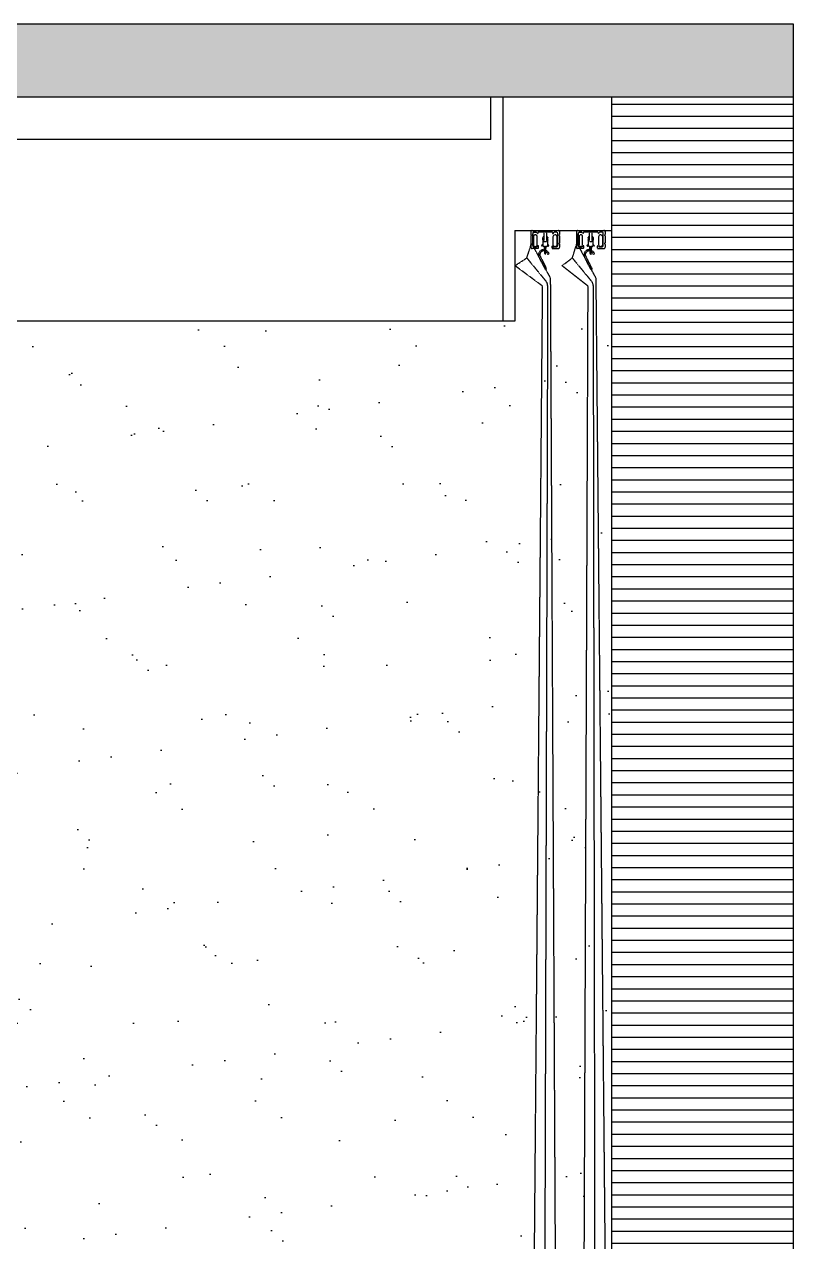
# Model space of a CAD drawing. Header units: millimetres. Extents: x 84840 to 206424, y -288515 to -124389.
# Drawn here: x 143693 to 144963, y -179697 to -177689 of the extents above; entities that cross this region are included whole.
import ezdxf

# ---------------------------------------------------------------- set-up
doc = ezdxf.new("R2010")
doc.units = ezdxf.units.MM
doc.linetypes.add('DASH', pattern=[0.35, 0.25, -0.1])
doc.layers.add('EL-FURN', color=1, linetype='Continuous')
doc.layers.add('HAT【填充】', color=250, linetype='Continuous')

# ---------------------------------------------------------------- blocks, each defined once
blk = doc.blocks.new('*U243')
at = {"color": 16, "linetype": 'DASH'}
for p, q in [((-96.8, 0), (-53.4, 0)), ((-21.7, 0), (21.7, 0)), ((-98.8, -2), (-98.8, -6.9)), ((-98.8, -8.9), (-98.8, -21.1)), ((-98.8, -8.9), (-98.8, -21.1)), ((-88.4, -24.5), (-88.4, -9.4)), ((-88.4, -24.5), (-88.4, -9.4)), ((-62.8, -3), (-62.8, -5)), ((-61.8, -24.5), (-61.8, -9.4)), ((-61.8, -24.5), (-61.8, -9.4)), ((-51.4, -2), (-51.4, -6.9)), ((-51.4, -8.9), (-51.4, -21.1)), ((-51.4, -8.9), (-51.4, -21.1)), ((-23.7, -2), (-23.7, -6.9)), ((-23.7, -8.9), (-23.7, -21.1)), ((-23.7, -8.9), (-23.7, -21.1)), ((-13.3, -24.5), (-13.3, -9.4)), ((-13.3, -24.5), (-13.3, -9.4)), ((12.3, -3), (12.3, -5)), ((13.3, -24.5), (13.3, -9.4)), ((13.3, -24.5), (13.3, -9.4)), ((23.7, -2), (23.7, -6.9)), ((23.7, -8.9), (23.7, -21.1)), ((23.7, -8.9), (23.7, -21.1)), ((-98.8, -23.1), (-98.8, -28)), ((-86.4, -30), (-96.8, -30)), ((-86.4, -30), (-86.4, -25.9)), ((-63.8, -30), (-63.8, -25.9)), ((-63.8, -30), (-53.4, -30)), ((-51.4, -23.1), (-51.4, -28)), ((-23.7, -23.1), (-23.7, -28)), ((-11.3, -30), (-21.7, -30)), ((-11.3, -30), (-11.3, -25.9)), ((11.3, -30), (11.3, -25.9)), ((11.3, -30), (21.7, -30)), ((23.7, -23.1), (23.7, -28))]:
    blk.add_line(p, q, dxfattribs=at)
for points in [[(-62.8, -3), (-87.4, -3), (-87.4, -5, -0.289705), (-89.6, -3), (-93.8, -3, 0.414214), (-95.8, -5), (-95.8, -25, 0.414214), (-93.8, -27), (-89.5, -27)], [(-86.4, -25.9, 0.598888), (-87.9, -25.7), (-88.7, -27), (-93.8, -27, -0.414214), (-95.8, -25), (-95.8, -5, -0.414214), (-93.8, -3), (-89.6, -3)], [(-94.4, -9.4, -0.665901), (-88.4, -9.4)], [(-63.8, -25.9, -0.598888), (-62.3, -25.7), (-61.5, -27), (-56.4, -27, 0.414214), (-54.4, -25), (-54.4, -5, 0.414214), (-56.4, -3), (-60.6, -3)], [(-55.8, -9.4, 0.665901), (-61.8, -9.4)], [(12.3, -3), (-12.3, -3), (-12.3, -5, -0.289705), (-14.5, -3), (-18.7, -3, 0.414214), (-20.7, -5), (-20.7, -25, 0.414214), (-18.7, -27), (-14.4, -27)], [(-11.3, -25.9, 0.598888), (-12.8, -25.7), (-13.6, -27), (-18.7, -27, -0.414214), (-20.7, -25), (-20.7, -5, -0.414214), (-18.7, -3), (-14.5, -3)], [(-19.3, -9.4, -0.665901), (-13.3, -9.4)], [(11.3, -25.9, -0.598888), (12.8, -25.7), (13.6, -27), (18.7, -27, 0.414214), (20.7, -25), (20.7, -5, 0.414214), (18.7, -3), (14.5, -3)], [(19.3, -9.4, 0.665901), (13.3, -9.4)]]:
    blk.add_lwpolyline(points, format="xyb", dxfattribs=at)
for points in [[(-94.4, -9.4), (-94.4, -24.5)], [(-79.3, -15.9), (-79.3, -25.6)], [(-77.5, -4.1), (-77.5, -17.3)], [(-73.7, -3), (-76.5, -3)], [(-76.5, -18.4), (-73.7, -18.4)], [(-72.7, -17.3), (-72.7, -4.1)], [(-70.9, -25.6), (-70.9, -25.6), (-70.9, -15.9)], [(-55.8, -9.4), (-55.8, -24.5)], [(-19.3, -9.4), (-19.3, -24.5)], [(-4.2, -15.9), (-4.2, -25.6)], [(-2.4, -4.1), (-2.4, -17.3)], [(1.4, -3), (-1.4, -3)], [(-1.4, -18.4), (1.4, -18.4)], [(2.4, -17.3), (2.4, -4.1)], [(4.2, -25.6), (4.2, -25.6), (4.2, -15.9)], [(19.3, -9.4), (19.3, -24.5)], [(-76.9, -26.3), (-76.9, -30)], [(-76.6, -30.4), (-76.3, -30.4)], [(-76.3, -29.9), (-76.3, -38.2)], [(-74.8, -28.6), (-75.4, -28.6)], [(-74.8, -39.1), (-75.4, -39.1)], [(-73.9, -38.2), (-73.9, -29.5)], [(-73.9, -30.4), (-73.6, -30.4)], [(-73.3, -30), (-73.3, -26.3)], [(-1.8, -26.3), (-1.8, -30)], [(-1.5, -30.4), (-1.2, -30.4)], [(-1.2, -29.9), (-1.2, -38.2)], [(0.3, -28.6), (-0.3, -28.6)], [(0.3, -39.1), (-0.3, -39.1)], [(1.2, -38.2), (1.2, -29.5)], [(1.2, -30.4), (1.5, -30.4)], [(1.8, -30), (1.8, -26.3)]]:
    blk.add_lwpolyline(points, dxfattribs=at)
at = {"color": 16, "linetype": 'DASH', "elevation": 0}
for points in [[(-99.4, -2474.4), (-79.4, -92.1), (-125, -58.3), (-105.5, -45.6), (-97.8, -21.6), (-66.7, -78.7), (-54.8, -2475)], [(-13.7, -2474.4), (-4.3, -92.1), (-47.4, -58.3), (-30.4, -45.6), (-22.7, -21.6), (8.4, -78.7), (30.9, -2475)]]:
    blk.add_lwpolyline(points, dxfattribs=at)
for points in [[(-85.9, -38.1, -0.594748), (-70.9, -34.9), (-68.9, -38.8), (-70.6, -39.7), (-72.5, -36.1, 0.711964), (-84.2, -41.1), (-72.9, -63.6), (-74.7, -64.5), (-86, -42.7, -0.13588)], [(-10.8, -38.1, -0.594748), (4.2, -34.9), (6.2, -38.8), (4.4, -39.7), (2.5, -36.1, 0.711964), (-9.1, -41.1), (2.2, -63.6), (0.3, -64.5), (-10.9, -42.7, -0.13588)]]:
    blk.add_lwpolyline(points, format="xyb", close=True, dxfattribs=at)
for points in [[(-105.5, -45.6), (-74.7, -82.9, -0.2087), (-71.1, -90.9), (-78, -2451.1)], [(-30.4, -45.6), (0.4, -82.9, -0.2087), (4, -90.9), (7.7, -2451.1)]]:
    blk.add_lwpolyline(points, format="xyb", dxfattribs=at)
at = {"color": 16, "linetype": 'DASH'}
for centre, radius, start, end in [((-96.8, -2), 2, 90, 180), ((-53.4, -2), 2, 0, 90), ((-21.7, -2), 2, 90, 180), ((21.7, -2), 2, 0, 90), ((-98.8, -7.9), 0.999, 270, 90), ((-77.5, -12.4), 1.82, 88.7213, 165.1682), ((-83.8, -14), 4.89, 336.0033, 23.9967), ((-76.5, -4), 0.996, 89.9947, 188.2586), ((-76.5, -17.4), 0.996, 171.7414, 270.0053), ((-73.7, -4), 0.996, 351.7414, 90.0053), ((-73.7, -17.4), 0.996, 269.9947, 8.2586), ((-72.6, -12.4), 1.82, 14.8318, 91.2787), ((-72.6, -12.4), 1.82, 14.8318, 91.2787), ((-66.4, -14), 4.89, 156.0033, 203.9967), ((-63.3, -2.3), 2.77, 280.1532, 344.7794), ((-51.4, -7.9), 0.999, 90, 270), ((-23.7, -7.9), 0.999, 270, 90), ((-2.4, -12.4), 1.82, 88.7213, 165.1682), ((-8.7, -14), 4.89, 336.0033, 23.9967), ((-1.4, -4), 0.996, 89.9947, 188.2586), ((-1.4, -17.4), 0.996, 171.7414, 270.0053), ((1.4, -4), 0.996, 351.7414, 90.0053), ((1.4, -17.4), 0.996, 269.9947, 8.2586), ((2.4, -12.4), 1.82, 14.8318, 91.2787), ((2.4, -12.4), 1.82, 14.8318, 91.2787), ((8.7, -14), 4.89, 156.0033, 203.9967), ((11.8, -2.3), 2.77, 280.1532, 344.7794), ((23.7, -7.9), 0.999, 90, 270), ((-98.8, -22.1), 0.999, 270, 90), ((-96.8, -28), 2, 180, 270), ((-91.4, -23.2), 3.25, 202.6807, 337.3195), ((-80.5, -25.2), 0.757, 118.8586, 287.8987), ((-78.9, -28.2), 4.15, 95.3143, 117.5624), ((-78.9, -28.2), 2.65, 98.3391, 119.9384), ((-75.1, -14.5), 11.9, 249.2673, 290.7327), ((-76, -29.7), 0.921, 195.9269, 230.5269), ((-75.2, -29.7), 1.12, 102.4955, 189.3509), ((-75.2, -38), 1.12, 170.6491, 257.5045), ((-75, -29.7), 1.12, 9.3509, 77.5045), ((-75, -38), 1.12, 282.4955, 350.6491), ((-74.2, -29.7), 0.921, 309.4731, 344.0731), ((-71.3, -28.2), 4.15, 62.4376, 84.6857), ((-71.3, -28.2), 2.65, 60.0616, 81.6609), ((-69.7, -25.2), 0.757, 252.1013, 61.1414), ((-58.8, -23.2), 3.25, 202.6805, 337.3193), ((-53.4, -28), 2, 270, 0), ((-51.4, -22.1), 0.999, 90, 270), ((-23.7, -22.1), 0.999, 270, 90), ((-21.7, -28), 2, 180, 270), ((-16.3, -23.2), 3.25, 202.6807, 337.3195), ((-5.4, -25.2), 0.757, 118.8586, 287.8987), ((-3.8, -28.2), 4.15, 95.3143, 117.5624), ((-3.8, -28.2), 2.65, 98.3391, 119.9384), ((0, -14.5), 11.9, 249.2673, 290.7327), ((-0.9, -29.7), 0.921, 195.9269, 230.5269), ((-0.1, -29.7), 1.12, 102.4955, 189.3509), ((-0.1, -38), 1.12, 170.6491, 257.5045), ((0.1, -29.7), 1.12, 9.3509, 77.5045), ((0.1, -38), 1.12, 282.4955, 350.6491), ((0.9, -29.7), 0.921, 309.4731, 344.0731), ((3.8, -28.2), 4.15, 62.4376, 84.6857), ((3.8, -28.2), 2.65, 60.0616, 81.6609), ((5.4, -25.2), 0.757, 252.1013, 61.1414), ((16.3, -23.2), 3.25, 202.6805, 337.3193), ((21.7, -28), 2, 270, 0), ((23.7, -22.1), 0.999, 90, 270)]:
    blk.add_arc(centre, radius, start, end, dxfattribs=at)

msp = doc.modelspace()

# ---------------------------------------------------------------- hatches: boundary and pattern name
h = msp.add_hatch(color=8)
h.paths.add_polyline_path([(139227.6, -177688.5), (139134.4, -177688.5), (134982.7, -177688.5), (134982.7, -177808.5), (139134.4, -177808.5), (139227.6, -177808.5), (139972.7, -177808.5), (139972.7, -178148.5), (140297.7, -178148.5), (140297.7, -177808.5), (144962.7, -177808.5), (144962.7, -177688.5)])
h.paths.add_polyline_path([(144962.7, -180848.5), (144962.7, -180728.5), (139227.6, -180728.5), (134982.7, -180728.5), (134982.7, -180848.5), (139227.6, -180848.5)])
h = msp.add_hatch()
h.set_pattern_fill('AR-SAND', color=250, scale=4, style=0)
h.set_pattern_definition([(37.5, (2106.8, 0), (-6.40013, 195.7653), [0, -154.432, 0, -172.72, 0, -165.1]), (7.5, (2106.8, 0), (179.8093, 286.73004), [0, -83.312, 0, -139.192, 0, -53.34]), (327.5, (1981.83, 0), (316.39695, 0.57487), [0, -50.8, 0, -182.88, 0, -238.76]), (317.5, (1981.83, 0), (305.42258, 89.17173), [0, -25.4, 0, -119.888, 0, -137.16])])
edge = h.paths.add_edge_path()
edge.add_line((144662.7, -178028.5), (144502.7, -178028.5))
edge.add_line((144502.7, -178028.5), (144502.7, -178178.5))
edge.add_line((144502.7, -178178.5), (140297.7, -178178.5))
edge.add_line((140297.7, -178178.5), (140297.7, -180628.5))
edge.add_line((140297.7, -180628.5), (140537.5, -180628.5))
edge.add_line((140537.5, -180628.5), (141131.4, -180628.5))
edge.add_line((141131.4, -180628.5), (141399.9, -180628.5))
edge.add_line((141399.9, -180628.5), (141399.9, -180574.3))
edge.add_line((141399.9, -180574.3), (141353.3, -180574.3))
edge.add_line((141353.3, -180574.3), (141301.5, -180574.3))
edge.add_ellipse((141301.5, -180540), major_axis=(-24.2, 24.2), ratio=1, start_angle=45, end_angle=135, ccw=False)
edge.add_line((141267.2, -180540), (141267.2, -180248.6))
edge.add_line((141267.2, -180248.6), (141267.2, -179974.3))
edge.add_line((141267.2, -179974.3), (141267.2, -179974.3))
edge.add_ellipse((141295.8, -179974.3), major_axis=(-20.2, 20.2), ratio=1, start_angle=44.9998, end_angle=45, ccw=False)
edge.add_line((141267.2, -179974.3), (141267.2, -179877.2))
edge.add_ellipse((141290.1, -179877.2), major_axis=(16.2, 16.2), ratio=1, start_angle=45, end_angle=135, ccw=False)
edge.add_line((141290.1, -179854.3), (141891.7, -179854.3))
edge.add_ellipse((141847.9, -179867.1), major_axis=(32.3, 32.3), ratio=1, start_angle=331.2527, end_angle=354.9607)
edge.add_ellipse((141927.6, -179827.6), major_axis=(-32.4, 32.4), ratio=1, start_angle=-12.3419, end_angle=57.8726, ccw=False)
edge.add_ellipse((141929.9, -179783.4), major_axis=(-19.6, 19.6), ratio=1, start_angle=56.7257, end_angle=130.4778)
edge.add_ellipse((141930.4, -179751.7), major_axis=(41.9, 41.9), ratio=1, start_angle=222.4304, end_angle=225.8427)
edge.add_ellipse((141930.4, -179751.7), major_axis=(41.9, 41.9), ratio=1, start_angle=225.8427, end_angle=246.5595)
edge.add_ellipse((141975.3, -179846.2), major_axis=(32.3, 32.3), ratio=1, start_angle=41.0468, end_angle=75.4675, ccw=False)
edge.add_ellipse((141987.9, -179742.1), major_axis=(41.9, 41.9), ratio=1, start_angle=215.9085, end_angle=246.5595)
edge.add_ellipse((142032.8, -179836.6), major_axis=(32.3, 32.3), ratio=1, start_angle=41.0468, end_angle=75.4675, ccw=False)
edge.add_ellipse((142045.3, -179732.5), major_axis=(41.9, 41.9), ratio=1, start_angle=215.9085, end_angle=246.5595)
edge.add_ellipse((142090.2, -179827), major_axis=(-32.3, 32.3), ratio=1, start_angle=-48.9532, end_angle=-14.5325, ccw=False)
edge.add_ellipse((142102.7, -179723), major_axis=(-41.9, 41.9), ratio=1, start_angle=125.9085, end_angle=156.5595)
edge.add_ellipse((142196.6, -180017.7), major_axis=(176.9, 176.9), ratio=1, start_angle=27.4369, end_angle=61.7413, ccw=False)
edge.add_ellipse((142326.1, -179907.3), major_axis=(103.7, 103.7), ratio=1, start_angle=31.3068, end_angle=71.3424, ccw=False)
edge.add_ellipse((142385.5, -179803.4), major_axis=(-32.4, 32.4), ratio=1, start_angle=-12.3419, end_angle=11.6206, ccw=False)
edge.add_ellipse((142383.4, -180025.8), major_axis=(176.9, 176.9), ratio=1, start_angle=32.2874, end_angle=63.9515, ccw=False)
edge.add_ellipse((142456.3, -179725.2), major_axis=(41.9, 41.9), ratio=1, start_angle=207.4692, end_angle=238.1202)
edge.add_ellipse((142476.1, -179828.1), major_axis=(-32.3, 32.3), ratio=1, start_angle=-71.4388, end_angle=-37.018, ccw=False)
edge.add_ellipse((142514.3, -179730.7), major_axis=(-41.9, 41.9), ratio=1, start_angle=117.4692, end_angle=148.1202)
edge.add_ellipse((142534.1, -179833.7), major_axis=(32.3, 32.3), ratio=1, start_angle=18.5612, end_angle=52.982, ccw=False)
edge.add_ellipse((142572.3, -179736.3), major_axis=(-41.9, 41.9), ratio=1, start_angle=117.4692, end_angle=148.1202)
edge.add_ellipse((142592.1, -179839.2), major_axis=(32.3, 32.3), ratio=1, start_angle=18.5612, end_angle=52.982, ccw=False)
edge.add_ellipse((142630.2, -179741.8), major_axis=(-41.9, 41.9), ratio=1, start_angle=117.4692, end_angle=138.186)
edge.add_ellipse((142630.2, -179741.8), major_axis=(-41.9, 41.9), ratio=1, start_angle=138.186, end_angle=141.5983)
edge.add_ellipse((142632.9, -179773.4), major_axis=(-19.6, 19.6), ratio=1, start_angle=143.5509, end_angle=217.303)
edge.add_ellipse((142638.4, -179817.3), major_axis=(-32.4, 32.4), ratio=1, start_angle=-85.6544, end_angle=-73.6294, ccw=False)
edge.add_ellipse((142698.1, -179817.3), major_axis=(-32.4, 32.4), ratio=1, start_angle=-16.3706, end_angle=53.8438, ccw=False)
edge.add_ellipse((142703.6, -179773.4), major_axis=(19.6, 19.6), ratio=1, start_angle=142.697, end_angle=216.4491)
edge.add_ellipse((142706.3, -179741.8), major_axis=(41.9, 41.9), ratio=1, start_angle=218.4017, end_angle=221.814)
edge.add_ellipse((142706.3, -179741.8), major_axis=(41.9, 41.9), ratio=1, start_angle=221.814, end_angle=242.5308)
edge.add_ellipse((142744.4, -179839.2), major_axis=(-32.3, 32.3), ratio=1, start_angle=-52.982, end_angle=-18.5612, ccw=False)
edge.add_ellipse((142764.2, -179736.3), major_axis=(41.9, 41.9), ratio=1, start_angle=211.8798, end_angle=242.5308)
edge.add_ellipse((142802.4, -179833.7), major_axis=(-32.3, 32.3), ratio=1, start_angle=-52.982, end_angle=-18.5612, ccw=False)
edge.add_ellipse((142822.2, -179730.7), major_axis=(41.9, 41.9), ratio=1, start_angle=211.8798, end_angle=242.5308)
edge.add_ellipse((142860.4, -179828.1), major_axis=(32.3, 32.3), ratio=1, start_angle=37.018, end_angle=71.4388, ccw=False)
edge.add_ellipse((142880.2, -179725.2), major_axis=(-41.9, 41.9), ratio=1, start_angle=121.8798, end_angle=152.5308)
edge.add_ellipse((142953.1, -180025.8), major_axis=(-176.9, 176.9), ratio=1, start_angle=-63.9515, end_angle=-32.2874, ccw=False)
edge.add_ellipse((142951, -179803.4), major_axis=(32.4, 32.4), ratio=1, start_angle=348.3794, end_angle=372.3419, ccw=False)
edge.add_ellipse((143010.4, -179907.3), major_axis=(-103.7, 103.7), ratio=1, start_angle=-71.3424, end_angle=-31.3068, ccw=False)
edge.add_ellipse((143139.9, -180017.7), major_axis=(-176.9, 176.9), ratio=1, start_angle=-61.7413, end_angle=-27.4369, ccw=False)
edge.add_ellipse((143233.7, -179723), major_axis=(41.9, 41.9), ratio=1, start_angle=203.4405, end_angle=234.0915)
edge.add_ellipse((143246.3, -179827), major_axis=(32.3, 32.3), ratio=1, start_angle=14.5325, end_angle=48.9532, ccw=False)
edge.add_ellipse((143291.2, -179732.5), major_axis=(-41.9, 41.9), ratio=1, start_angle=113.4405, end_angle=144.0915)
edge.add_ellipse((143303.7, -179836.6), major_axis=(-32.3, 32.3), ratio=1, start_angle=-75.4675, end_angle=-41.0468, ccw=False)
edge.add_ellipse((143348.6, -179742.1), major_axis=(-41.9, 41.9), ratio=1, start_angle=113.4405, end_angle=144.0915)
edge.add_ellipse((143361.1, -179846.2), major_axis=(-32.3, 32.3), ratio=1, start_angle=-75.4675, end_angle=-41.0468, ccw=False)
edge.add_ellipse((143406.1, -179751.7), major_axis=(-41.9, 41.9), ratio=1, start_angle=113.4405, end_angle=137.5696)
edge.add_ellipse((143406.5, -179783.4), major_axis=(19.6, 19.6), ratio=1, start_angle=229.5222, end_angle=303.2743)
edge.add_ellipse((143408.9, -179827.6), major_axis=(32.4, 32.4), ratio=1, start_angle=302.1274, end_angle=372.3419, ccw=False)
edge.add_ellipse((143488.6, -179867.1), major_axis=(32.3, 32.3), ratio=1, start_angle=95.0393, end_angle=118.7473)
edge.add_line((143444.7, -179854.3), (143638.4, -179854.3))
edge.add_ellipse((143638.4, -179882.9), major_axis=(-20.2, 20.2), ratio=1, start_angle=225, end_angle=315, ccw=False)
edge.add_line((143667, -179882.9), (143667, -179974.3))
edge.add_line((143667, -179974.3), (143667, -180540))
edge.add_ellipse((143632.7, -180540), major_axis=(24.2, 24.2), ratio=1, start_angle=225, end_angle=315, ccw=False)
edge.add_line((143632.7, -180574.3), (143552.7, -180574.3))
edge.add_line((143552.7, -180574.3), (143552.7, -180628.5))
edge.add_line((143552.7, -180628.5), (143929.7, -180628.5))
edge.add_line((143929.7, -180628.5), (144469.1, -180628.5))
edge.add_line((144469.1, -180628.5), (144662.7, -180628.5))
edge.add_line((144662.7, -180628.5), (144662.7, -178028.5))
at = {"layer": 'HAT【填充】'}
h = msp.add_hatch(dxfattribs=at)
h.set_pattern_fill('_USER', color=256, scale=20, style=0, pattern_type=0)
h.set_pattern_definition([(0, (22274.7, -2e-10), (0, 20), [])])
h.paths.add_polyline_path([(144662.7, -180728.5), (144962.7, -180728.5), (144962.7, -177808.5), (144662.7, -177808.5)])

# ---------------------------------------------------------------- linework, layer by layer
for p, q in [((144962.7, -177688.5), (139020.9, -177688.5)), ((144962.7, -180848.5), (144962.7, -177688.5)), ((144962.7, -177808.5), (140297.7, -177808.5)), ((144662.7, -180728.5), (144662.7, -177808.5))]:
    msp.add_line(p, q)
at = {"color": 4}
for p, q in [((144462.7, -177878.5), (144462.7, -177808.5)), ((144482.7, -177808.5), (144482.7, -178178.5)), ((144462.7, -177878.5), (140337.7, -177878.5)), ((144502.7, -178028.5), (144662.7, -178028.5)), ((144502.7, -178028.5), (144502.7, -178178.5)), ((144502.7, -178178.5), (139992.7, -178178.5))]:
    msp.add_line(p, q, dxfattribs=at)

# ---------------------------------------------------------------- block references
at = {"layer": 'EL-FURN', "color": 8, "linetype": 'Continuous', "ltscale": 0.005}
msp.add_blockref('*U243', (144627.7, -178028.5, 0), dxfattribs=at)

doc.saveas('drawing.dxf')
